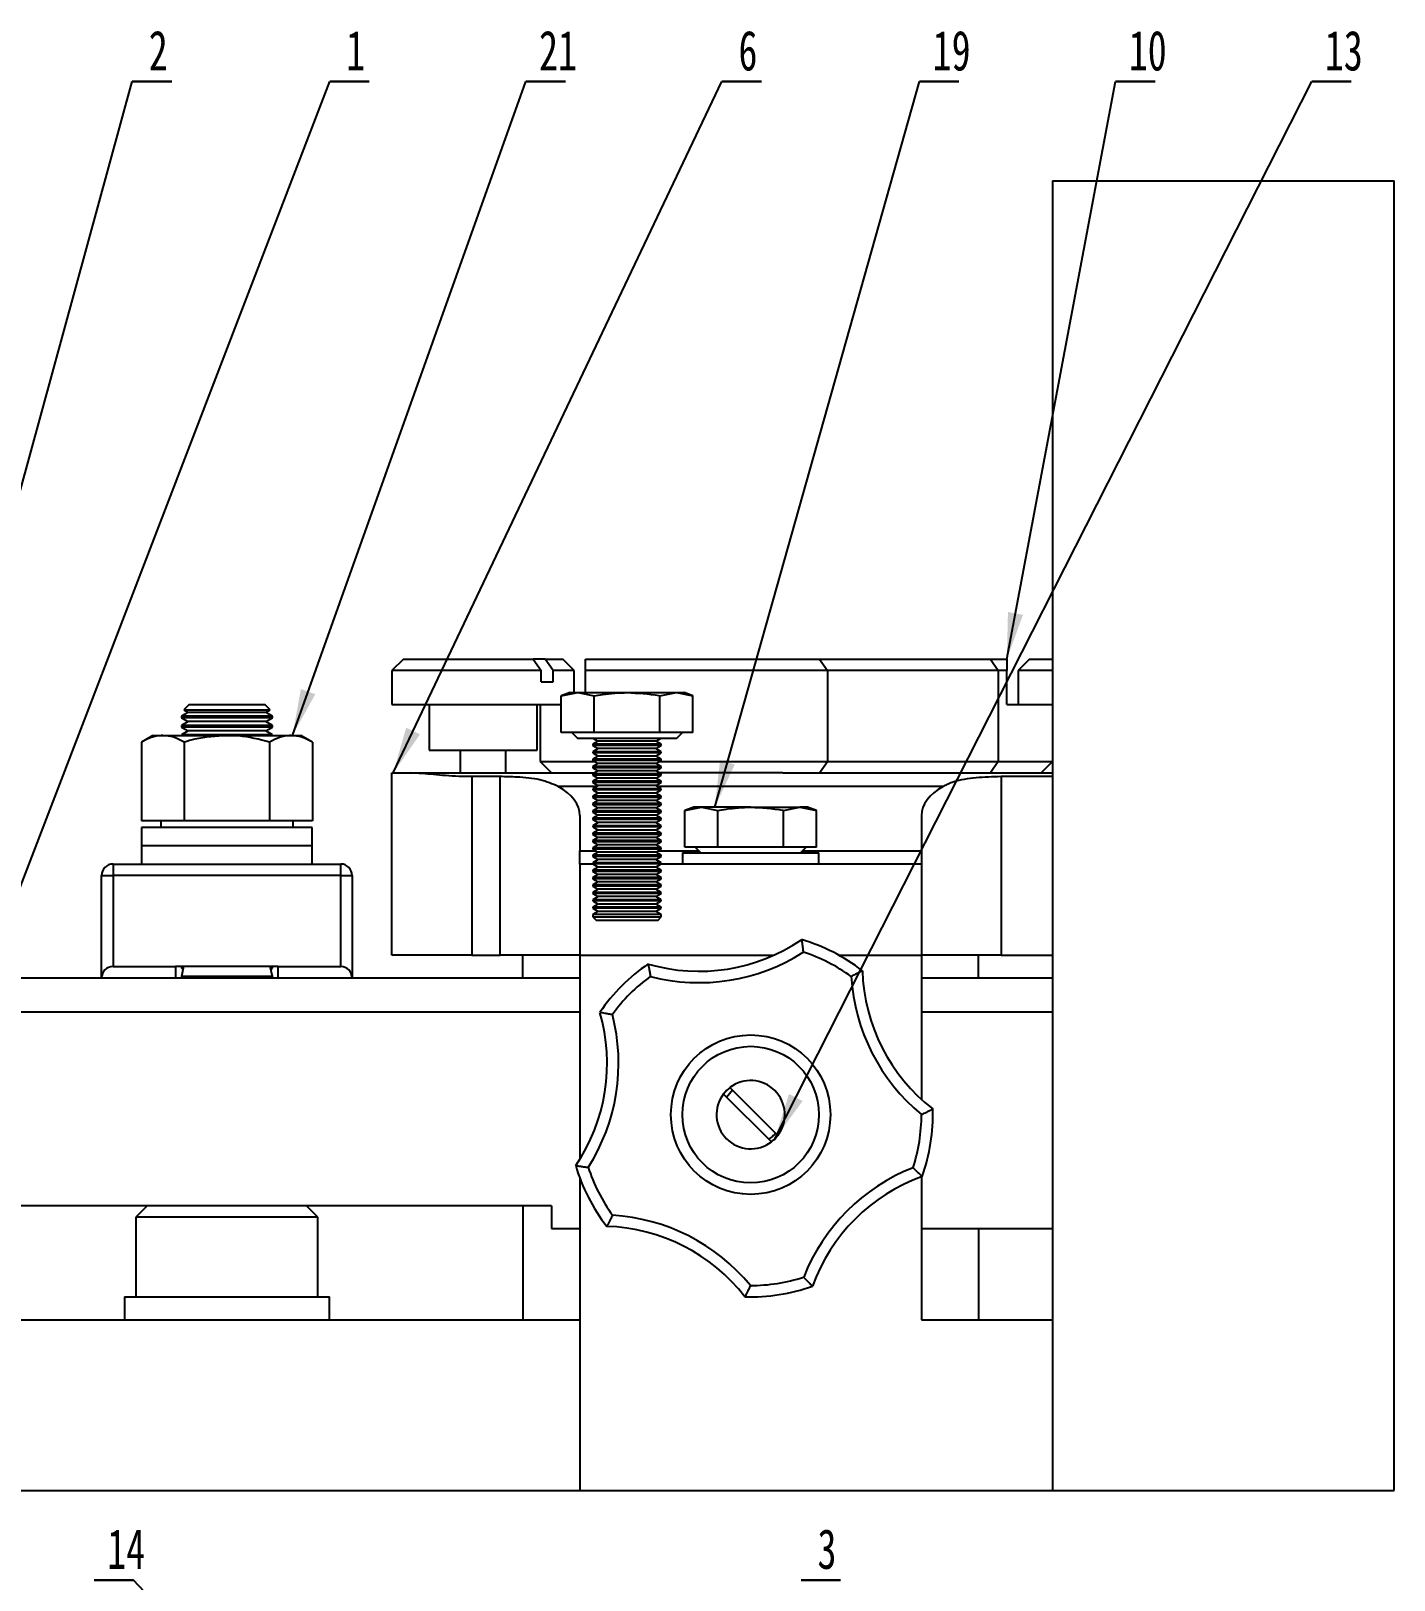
# Model space of a CAD drawing. Header units: millimetres. Extents: x 0 to 841, y 0 to 594.
# Drawn here: x 232.1 to 351.9, y 221.3 to 357.3 of the extents above; entities that cross this region are included whole.
import ezdxf

# ---------------------------------------------------------------- set-up
doc = ezdxf.new("R2010")
doc.units = ezdxf.units.MM
doc.layers.add('10', color=7, linetype='Continuous')
doc.styles.add('SLDTEXTSTYLE4', font='TXT', dxfattribs={"width": 0.7})
doc.dimstyles.new('SLDDIMSTYLE0', dxfattribs={"dimtxt": 0.18, "dimasz": 4.08, "dimexe": 0, "dimexo": 0.0625, "dimgap": 0, "dimtad": 0, "dimtih": 1, "dimtoh": 1, "dimdec": 0, "dimrnd": 1e-09, "dimzin": 0, "dimdsep": 46, "dimtxsty": 'Standard', "dimsah": 1, "dimcen": 0.09, "dimadec": 0, "dimazin": 0, "dimtfac": 4.08, "dimtdec": 0, "dimtofl": 0, "dimtmove": 0, "dimatfit": 3, "dimfxl": 0, "dimfrac": 2, "dimtolj": 1, "dimtzin": 0, "dimarcsym": 0})

# ---------------------------------------------------------------- blocks, each defined once
blk = doc.blocks.new('SW_NOTE_11')
at = {"layer": '10', "color": 0}
for p, q in [((0, 0), (3.47, 0)), ((3.47, 0), (0, 0)), ((0, 0), (3.47, 0)), ((3.47, 0), (0, 0)), ((0, 0), (3.47, 0)), ((3.47, 0), (0, 0))]:
    blk.add_line(p, q, dxfattribs=at)
at = {"layer": '10', "color": 0, "insert": (2.28, 4.48), "char_height": 3.5, "attachment_point": 2, "style": 'SLDTEXTSTYLE4'}
blk.add_mtext('2', dxfattribs=at)
blk = doc.blocks.new('SW_NOTE_12')
at = {"layer": '10', "color": 0}
for p, q in [((0, 0), (3.47, 0)), ((3.47, 0), (0, 0)), ((0, 0), (3.47, 0)), ((3.47, 0), (0, 0)), ((0, 0), (3.47, 0)), ((3.47, 0), (0, 0))]:
    blk.add_line(p, q, dxfattribs=at)
at = {"layer": '10', "color": 0, "insert": (2.28, 4.48), "char_height": 3.5, "attachment_point": 2, "style": 'SLDTEXTSTYLE4'}
blk.add_mtext('1', dxfattribs=at)
blk = doc.blocks.new('SW_NOTE_13')
at = {"layer": '10', "color": 0}
for p, q in [((0, 0), (3.47, 0)), ((3.47, 0), (0, 0)), ((0, 0), (3.47, 0)), ((3.47, 0), (0, 0)), ((0, 0), (3.47, 0)), ((3.47, 0), (0, 0))]:
    blk.add_line(p, q, dxfattribs=at)
at = {"layer": '10', "color": 0, "insert": (2.82, 4.48), "char_height": 3.5, "attachment_point": 2, "style": 'SLDTEXTSTYLE4'}
blk.add_mtext('21', dxfattribs=at)
blk = doc.blocks.new('SW_NOTE_14')
at = {"layer": '10', "color": 0}
for p, q in [((0, 0), (3.47, 0)), ((3.47, 0), (0, 0)), ((0, 0), (3.47, 0)), ((3.47, 0), (0, 0)), ((0, 0), (3.47, 0)), ((3.47, 0), (0, 0))]:
    blk.add_line(p, q, dxfattribs=at)
at = {"layer": '10', "color": 0, "insert": (2.28, 4.48), "char_height": 3.5, "attachment_point": 2, "style": 'SLDTEXTSTYLE4'}
blk.add_mtext('6', dxfattribs=at)
blk = doc.blocks.new('SW_NOTE_15')
at = {"layer": '10', "color": 0}
for p, q in [((0, 0), (3.47, 0)), ((3.47, 0), (0, 0)), ((0, 0), (3.47, 0)), ((3.47, 0), (0, 0)), ((0, 0), (3.47, 0)), ((3.47, 0), (0, 0))]:
    blk.add_line(p, q, dxfattribs=at)
at = {"layer": '10', "color": 0, "insert": (2.83, 4.48), "char_height": 3.5, "attachment_point": 2, "style": 'SLDTEXTSTYLE4'}
blk.add_mtext('19', dxfattribs=at)
blk = doc.blocks.new('SW_NOTE_16')
at = {"layer": '10', "color": 0}
for p, q in [((0, 0), (3.47, 0)), ((3.47, 0), (0, 0)), ((0, 0), (3.47, 0)), ((3.47, 0), (0, 0)), ((0, 0), (3.47, 0)), ((3.47, 0), (0, 0))]:
    blk.add_line(p, q, dxfattribs=at)
at = {"layer": '10', "color": 0, "insert": (2.82, 4.48), "char_height": 3.5, "attachment_point": 2, "style": 'SLDTEXTSTYLE4'}
blk.add_mtext('10', dxfattribs=at)
blk = doc.blocks.new('SW_NOTE_17')
at = {"layer": '10', "color": 0}
for p, q in [((0, 0), (3.47, 0)), ((3.47, 0), (0, 0)), ((0, 0), (3.47, 0)), ((3.47, 0), (0, 0)), ((0, 0), (3.47, 0)), ((3.47, 0), (0, 0))]:
    blk.add_line(p, q, dxfattribs=at)
at = {"layer": '10', "color": 0, "insert": (2.82, 4.48), "char_height": 3.5, "attachment_point": 2, "style": 'SLDTEXTSTYLE4'}
blk.add_mtext('13', dxfattribs=at)
blk = doc.blocks.new('SW_NOTE_21')
at = {"layer": '10', "color": 0}
for p, q in [((-3.47, 0), (0, 0)), ((0, 0), (-3.47, 0)), ((-3.47, 0), (0, 0)), ((0, 0), (-3.47, 0)), ((-3.47, 0), (0, 0)), ((0, 0), (-3.47, 0))]:
    blk.add_line(p, q, dxfattribs=at)
at = {"layer": '10', "color": 0, "insert": (-0.65, 4.48), "char_height": 3.5, "attachment_point": 2, "style": 'SLDTEXTSTYLE4'}
blk.add_mtext('14', dxfattribs=at)
blk = doc.blocks.new('SW_NOTE_22')
at = {"layer": '10', "color": 0}
for p, q in [((-3.47, 0), (0, 0)), ((0, 0), (-3.47, 0)), ((-3.47, 0), (0, 0)), ((0, 0), (-3.47, 0)), ((-3.47, 0), (0, 0)), ((0, 0), (-3.47, 0))]:
    blk.add_line(p, q, dxfattribs=at)
at = {"layer": '10', "color": 0, "insert": (-1.19, 4.48), "char_height": 3.5, "attachment_point": 2, "style": 'SLDTEXTSTYLE4'}
blk.add_mtext('3', dxfattribs=at)

msp = doc.modelspace()

# ---------------------------------------------------------------- linework, layer by layer
at = {"color": 7, "linetype": 'Continuous', "lineweight": 25}
for p, q in [((321.85, 344.13), (351.85, 344.13)), ((321.85, 344.13), (321.85, 229.13)), ((351.85, 229.13), (351.85, 344.13)), ((264.85, 302.13), (263.85, 301.13)), ((264.85, 302.13), (276.24, 302.13)), ((276.24, 302.13), (276.95, 301.13)), ((277.3, 302.13), (276.24, 302.13)), ((278.01, 301.13), (277.3, 302.13)), ((277.3, 302.13), (278.85, 302.13)), ((279.85, 301.13), (278.85, 302.13)), ((280.85, 302.13), (301.4, 302.13)), ((280.85, 301.13), (280.85, 302.13)), ((301.4, 302.13), (302.09, 301.13)), ((301.4, 302.13), (316.4, 302.13)), ((316.4, 302.13), (317.09, 301.13)), ((316.4, 302.13), (317.85, 302.13)), ((317.85, 302.13), (317.85, 301.13)), ((319.85, 302.13), (318.85, 301.13)), ((319.85, 302.13), (321.85, 302.13)), ((263.85, 301.13), (263.85, 298.13)), ((276.95, 301.13), (263.85, 301.13)), ((276.95, 300.13), (276.95, 301.13)), ((278.01, 300.13), (278.01, 301.13)), ((279.85, 301.13), (278.01, 301.13)), ((279.85, 299.19), (279.85, 301.13)), ((302.09, 301.13), (280.85, 301.13)), ((280.85, 299.19), (280.85, 301.13)), ((302.09, 301.13), (302.09, 293.13)), ((317.09, 301.13), (302.09, 301.13)), ((317.09, 301.13), (317.09, 293.13)), ((317.85, 301.13), (317.09, 301.13)), ((317.85, 298.13), (317.85, 301.13)), ((318.85, 301.13), (318.85, 298.13)), ((321.85, 301.13), (318.85, 301.13)), ((276.95, 300.13), (278.01, 300.13)), ((246.03, 298.13), (245.56, 297.66)), ((246.03, 298.13), (252.67, 298.13)), ((253.14, 297.66), (252.67, 298.13)), ((263.85, 298.13), (277.83, 298.13)), ((267.1, 298.13), (267.1, 294.13)), ((276.6, 294.13), (276.6, 298.13)), ((276.85, 298.13), (276.85, 293.13)), ((277.83, 298.13), (278.72, 298.13)), ((279.5, 299.19), (278.72, 298.91)), ((278.72, 298.91), (280.17, 299.19)), ((278.72, 295.69), (278.72, 298.91)), ((279.5, 299.19), (280.17, 299.19)), ((280.17, 299.19), (281.61, 298.91)), ((280.17, 299.19), (284.5, 299.19)), ((281.61, 295.69), (281.61, 298.91)), ((284.5, 299.19), (288.83, 299.19)), ((287.38, 298.91), (288.83, 299.19)), ((287.38, 295.69), (287.38, 298.91)), ((288.83, 299.19), (290.27, 298.91)), ((288.83, 299.19), (289.5, 299.19)), ((290.27, 298.91), (289.5, 299.19)), ((290.27, 295.69), (290.27, 298.91)), ((317.85, 298.13), (320.88, 298.13)), ((320.88, 298.13), (321.85, 298.13)), ((245.94, 297.45), (245.35, 297.11)), ((245.35, 297.11), (245.35, 296.98)), ((253.35, 297.11), (245.35, 297.11)), ((245.35, 296.98), (245.94, 296.64)), ((253.35, 296.98), (245.35, 296.98)), ((245.94, 296.64), (245.35, 296.3)), ((245.56, 297.66), (245.94, 297.45)), ((245.56, 297.66), (250.15, 297.66)), ((252.76, 297.45), (245.94, 297.45)), ((252.76, 296.64), (245.94, 296.64)), ((250.15, 297.66), (253.14, 297.66)), ((252.76, 297.45), (253.14, 297.66)), ((253.35, 297.11), (252.76, 297.45)), ((252.76, 296.64), (253.35, 296.98)), ((253.35, 296.3), (252.76, 296.64)), ((253.35, 296.98), (253.35, 297.11)), ((242.85, 295.43), (241.84, 294.84)), ((242.85, 295.43), (243.72, 295.43)), ((243.72, 295.43), (249.35, 295.43)), ((245.35, 296.3), (245.35, 296.16)), ((253.35, 296.3), (245.35, 296.3)), ((245.35, 296.16), (245.94, 295.83)), ((253.35, 296.16), (245.35, 296.16)), ((245.94, 295.83), (245.35, 295.49)), ((245.35, 295.49), (245.35, 295.43)), ((253.35, 295.49), (245.35, 295.49)), ((252.76, 295.83), (245.94, 295.83)), ((249.35, 295.43), (254.98, 295.43)), ((252.76, 295.83), (253.35, 296.16)), ((253.35, 295.49), (252.76, 295.83)), ((253.35, 296.16), (253.35, 296.3)), ((253.35, 295.43), (253.35, 295.49)), ((254.98, 295.43), (255.85, 295.43)), ((256.86, 294.84), (255.85, 295.43)), ((281.61, 295.69), (278.72, 295.69)), ((279.63, 295.69), (280.13, 295.19)), ((280.13, 295.19), (284.5, 295.19)), ((281.5, 295.19), (281.96, 294.92)), ((287.38, 295.69), (281.61, 295.69)), ((284.5, 295.19), (288.87, 295.19)), ((287.03, 294.92), (287.5, 295.19)), ((290.27, 295.69), (287.38, 295.69)), ((288.87, 295.19), (289.37, 295.69)), ((241.84, 294.84), (241.84, 287.93)), ((245.6, 294.84), (245.6, 287.93)), ((253.1, 294.84), (253.1, 287.93)), ((256.86, 294.84), (256.86, 287.93)), ((267.1, 294.13), (276.6, 294.13)), ((269.85, 294.13), (269.85, 292.13)), ((273.85, 292.13), (273.85, 294.13)), ((281.96, 294.92), (281.5, 294.65)), ((281.5, 294.65), (281.5, 294.54)), ((287.5, 294.65), (281.5, 294.65)), ((281.5, 294.54), (281.96, 294.27)), ((287.5, 294.54), (281.5, 294.54)), ((281.96, 294.27), (281.5, 294)), ((281.5, 294), (281.5, 293.89)), ((287.5, 294), (281.5, 294)), ((281.5, 293.89), (281.96, 293.62)), ((287.5, 293.89), (281.5, 293.89)), ((287.03, 294.92), (281.96, 294.92)), ((287.03, 294.27), (281.96, 294.27)), ((287.5, 294.65), (287.03, 294.92)), ((287.03, 294.27), (287.5, 294.54)), ((287.5, 294), (287.03, 294.27)), ((287.03, 293.62), (287.5, 293.89)), ((287.5, 294.54), (287.5, 294.65)), ((287.5, 293.89), (287.5, 294)), ((276.85, 293.13), (277.85, 292.13)), ((276.85, 293.13), (281.7, 293.13)), ((281.96, 293.62), (281.5, 293.35)), ((281.5, 293.35), (281.5, 293.24)), ((287.5, 293.35), (281.5, 293.35)), ((281.5, 293.24), (281.96, 292.97)), ((287.5, 293.24), (281.5, 293.24)), ((281.96, 292.97), (281.5, 292.7)), ((281.5, 292.7), (281.5, 292.59)), ((287.5, 292.7), (281.5, 292.7)), ((281.5, 292.59), (281.96, 292.32)), ((287.5, 292.59), (281.5, 292.59)), ((287.03, 293.62), (281.96, 293.62)), ((287.03, 292.97), (281.96, 292.97)), ((287.5, 293.35), (287.03, 293.62)), ((287.03, 292.97), (287.5, 293.24)), ((287.5, 292.7), (287.03, 292.97)), ((287.03, 292.32), (287.5, 292.59)), ((287.29, 293.13), (302.09, 293.13)), ((287.5, 293.24), (287.5, 293.35)), ((287.5, 292.59), (287.5, 292.7)), ((301.4, 292.13), (302.09, 293.13)), ((302.09, 293.13), (317.09, 293.13)), ((317.09, 293.13), (316.4, 292.13)), ((317.09, 293.13), (321.85, 293.13)), ((320.85, 292.13), (321.85, 293.13)), ((263.85, 276.13), (263.85, 292.13)), ((263.85, 292.13), (265.49, 292.13)), ((265.49, 292.13), (281.63, 292.13)), ((273.35, 291.81), (270.85, 291.81)), ((270.85, 291.81), (270.85, 276.13)), ((273.35, 276.13), (273.35, 291.81)), ((281.96, 292.32), (281.5, 292.05)), ((281.5, 292.05), (281.5, 291.94)), ((287.5, 292.05), (281.5, 292.05)), ((281.5, 291.94), (281.96, 291.67)), ((287.5, 291.94), (281.5, 291.94)), ((281.96, 291.67), (281.5, 291.4)), ((281.5, 291.4), (281.5, 291.29)), ((287.5, 291.4), (281.5, 291.4)), ((281.5, 291.29), (281.96, 291.02)), ((287.5, 291.29), (281.5, 291.29)), ((287.03, 292.32), (281.96, 292.32)), ((287.03, 291.67), (281.96, 291.67)), ((287.5, 292.05), (287.03, 292.32)), ((287.03, 291.67), (287.5, 291.94)), ((287.5, 291.4), (287.03, 291.67)), ((287.03, 291.02), (287.5, 291.29)), ((298.16, 292.13), (287.37, 292.13)), ((287.5, 291.94), (287.5, 292.05)), ((287.5, 291.29), (287.5, 291.4)), ((298.16, 292.13), (321.85, 292.13)), ((317.35, 291.81), (317.35, 276.13)), ((321.85, 291.81), (317.35, 291.81)), ((281.96, 291.02), (281.5, 290.75)), ((281.5, 290.75), (281.5, 290.64)), ((287.5, 290.75), (281.5, 290.75)), ((281.5, 290.64), (281.96, 290.37)), ((287.5, 290.64), (281.5, 290.64)), ((281.96, 290.37), (281.5, 290.1)), ((281.5, 290.1), (281.5, 289.99)), ((287.5, 290.1), (281.5, 290.1)), ((281.5, 289.99), (281.96, 289.72)), ((287.5, 289.99), (281.5, 289.99)), ((281.96, 289.72), (281.5, 289.45)), ((287.03, 291.02), (281.96, 291.02)), ((287.03, 290.37), (281.96, 290.37)), ((287.03, 289.72), (281.96, 289.72)), ((287.5, 290.75), (287.03, 291.02)), ((287.03, 290.37), (287.5, 290.64)), ((287.5, 290.1), (287.03, 290.37)), ((287.03, 289.72), (287.5, 289.99)), ((287.5, 289.45), (287.03, 289.72)), ((287.5, 290.64), (287.5, 290.75)), ((287.5, 289.99), (287.5, 290.1)), ((280.35, 288.39), (280.35, 285.3)), ((281.5, 289.45), (281.5, 289.34)), ((287.5, 289.45), (281.5, 289.45)), ((281.5, 289.34), (281.96, 289.07)), ((287.5, 289.34), (281.5, 289.34)), ((281.96, 289.07), (281.5, 288.8)), ((281.5, 288.8), (281.5, 288.69)), ((287.5, 288.8), (281.5, 288.8)), ((281.5, 288.69), (281.96, 288.42)), ((287.5, 288.69), (281.5, 288.69)), ((281.96, 288.42), (281.5, 288.15)), ((287.03, 289.07), (281.96, 289.07)), ((287.03, 288.42), (281.96, 288.42)), ((287.03, 289.07), (287.5, 289.34)), ((287.5, 288.8), (287.03, 289.07)), ((287.03, 288.42), (287.5, 288.69)), ((287.5, 288.15), (287.03, 288.42)), ((287.5, 289.34), (287.5, 289.45)), ((287.5, 288.69), (287.5, 288.8)), ((290.35, 289.13), (289.58, 288.84)), ((289.58, 288.84), (291.02, 289.13)), ((289.58, 285.63), (289.58, 288.84)), ((291.02, 289.13), (290.35, 289.13)), ((295.35, 289.13), (291.02, 289.13)), ((291.02, 289.13), (292.46, 288.84)), ((292.46, 285.63), (292.46, 288.84)), ((295.35, 289.13), (299.68, 289.13)), ((298.24, 288.84), (299.68, 289.13)), ((298.24, 285.63), (298.24, 288.84)), ((299.68, 289.13), (301.12, 288.84)), ((300.35, 289.13), (299.68, 289.13)), ((301.12, 288.84), (300.35, 289.13)), ((301.12, 285.63), (301.12, 288.84)), ((310.35, 288.39), (310.35, 285.3)), ((245.6, 287.93), (241.84, 287.93)), ((241.85, 287.33), (241.85, 285.73)), ((256.85, 287.33), (241.85, 287.33)), ((243.54, 287.93), (243.54, 287.33)), ((253.1, 287.93), (245.6, 287.93)), ((256.86, 287.93), (253.1, 287.93)), ((255.17, 287.33), (255.17, 287.93)), ((256.85, 285.73), (256.85, 287.33)), ((281.5, 288.15), (281.5, 288.04)), ((287.5, 288.15), (281.5, 288.15)), ((281.5, 288.04), (281.96, 287.77)), ((287.5, 288.04), (281.5, 288.04)), ((281.96, 287.77), (281.5, 287.5)), ((281.5, 287.5), (281.5, 287.39)), ((287.5, 287.5), (281.5, 287.5)), ((281.5, 287.39), (281.96, 287.12)), ((287.5, 287.39), (281.5, 287.39)), ((281.96, 287.12), (281.5, 286.85)), ((287.03, 287.77), (281.96, 287.77)), ((287.03, 287.12), (281.96, 287.12)), ((287.03, 287.77), (287.5, 288.04)), ((287.5, 287.5), (287.03, 287.77)), ((287.03, 287.12), (287.5, 287.39)), ((287.5, 286.85), (287.03, 287.12)), ((287.5, 288.04), (287.5, 288.15)), ((287.5, 287.39), (287.5, 287.5)), ((241.85, 285.73), (241.85, 284.13)), ((256.85, 285.73), (241.85, 285.73)), ((256.85, 284.13), (256.85, 285.73)), ((281.5, 286.85), (281.5, 286.74)), ((287.5, 286.85), (281.5, 286.85)), ((281.5, 286.74), (281.96, 286.47)), ((287.5, 286.74), (281.5, 286.74)), ((281.96, 286.47), (281.5, 286.2)), ((281.5, 286.2), (281.5, 286.09)), ((287.5, 286.2), (281.5, 286.2)), ((281.5, 286.09), (281.96, 285.82)), ((287.5, 286.09), (281.5, 286.09)), ((281.96, 285.82), (281.5, 285.55)), ((287.03, 286.47), (281.96, 286.47)), ((287.03, 285.82), (281.96, 285.82)), ((287.03, 286.47), (287.5, 286.74)), ((287.5, 286.2), (287.03, 286.47)), ((287.03, 285.82), (287.5, 286.09)), ((287.5, 285.55), (287.03, 285.82)), ((287.5, 286.74), (287.5, 286.85)), ((287.5, 286.09), (287.5, 286.2)), ((292.46, 285.63), (289.58, 285.63)), ((290.48, 285.63), (290.98, 285.13)), ((298.24, 285.63), (292.46, 285.63)), ((301.12, 285.63), (298.24, 285.63)), ((299.72, 285.13), (300.22, 285.63)), ((280.35, 284.13), (280.35, 285.3)), ((281.5, 285.55), (281.5, 285.44)), ((287.5, 285.55), (281.5, 285.55)), ((281.5, 285.44), (281.96, 285.17)), ((287.5, 285.44), (281.5, 285.44)), ((281.96, 285.17), (281.5, 284.9)), ((281.5, 284.9), (281.5, 284.79)), ((287.5, 284.9), (281.5, 284.9)), ((281.5, 284.79), (281.96, 284.52)), ((287.5, 284.79), (281.5, 284.79)), ((281.96, 284.52), (281.5, 284.25)), ((281.5, 284.25), (281.5, 284.14)), ((287.5, 284.25), (281.5, 284.25)), ((287.03, 285.17), (281.96, 285.17)), ((287.03, 284.52), (281.96, 284.52)), ((287.03, 285.17), (287.5, 285.44)), ((287.5, 284.9), (287.03, 285.17)), ((287.03, 284.52), (287.5, 284.79)), ((287.5, 284.25), (287.03, 284.52)), ((287.5, 285.44), (287.5, 285.55)), ((287.5, 284.79), (287.5, 284.9)), ((287.5, 284.14), (287.5, 284.25)), ((289.35, 285.13), (289.35, 284.13)), ((289.35, 285.13), (301.35, 285.13)), ((301.35, 284.13), (301.35, 285.13)), ((310.35, 285.3), (310.35, 284.13)), ((238.35, 283.13), (239.35, 283.13)), ((238.35, 274.13), (238.35, 283.13)), ((239.35, 284.13), (239.35, 283.13)), ((239.35, 284.13), (259.35, 284.13)), ((239.35, 283.13), (239.35, 275.13)), ((259.35, 283.13), (239.35, 283.13)), ((259.35, 283.13), (259.35, 284.13)), ((259.35, 275.13), (259.35, 283.13)), ((259.35, 283.13), (260.35, 283.13)), ((260.35, 283.13), (260.35, 274.13)), ((280.35, 284.13), (280.35, 276.13)), ((281.53, 284.13), (280.35, 284.13)), ((281.5, 284.14), (281.96, 283.87)), ((287.5, 284.14), (281.5, 284.14)), ((281.96, 283.87), (281.5, 283.6)), ((281.5, 283.6), (281.5, 283.49)), ((287.5, 283.6), (281.5, 283.6)), ((281.5, 283.49), (281.96, 283.22)), ((287.5, 283.49), (281.5, 283.49)), ((281.96, 283.22), (281.5, 282.95)), ((281.5, 282.95), (281.5, 282.84)), ((287.5, 282.95), (281.5, 282.95)), ((287.03, 283.87), (281.96, 283.87)), ((287.03, 283.22), (281.96, 283.22)), ((287.03, 283.87), (287.5, 284.14)), ((287.5, 283.6), (287.03, 283.87)), ((287.03, 283.22), (287.5, 283.49)), ((287.5, 282.95), (287.03, 283.22)), ((310.35, 284.13), (287.46, 284.13)), ((287.5, 283.49), (287.5, 283.6)), ((287.5, 282.84), (287.5, 282.95)), ((310.35, 284.13), (310.35, 276.13)), ((281.5, 282.84), (281.96, 282.57)), ((287.5, 282.84), (281.5, 282.84)), ((281.96, 282.57), (281.5, 282.3)), ((281.5, 282.3), (281.5, 282.19)), ((287.5, 282.3), (281.5, 282.3)), ((281.5, 282.19), (281.96, 281.92)), ((287.5, 282.19), (281.5, 282.19)), ((281.96, 281.92), (281.5, 281.65)), ((281.5, 281.65), (281.5, 281.55)), ((287.5, 281.65), (281.5, 281.65)), ((281.5, 281.55), (281.96, 281.27)), ((287.5, 281.55), (281.5, 281.55)), ((287.03, 282.57), (281.96, 282.57)), ((287.03, 281.92), (281.96, 281.92)), ((287.03, 282.57), (287.5, 282.84)), ((287.5, 282.3), (287.03, 282.57)), ((287.03, 281.92), (287.5, 282.19)), ((287.5, 281.65), (287.03, 281.92)), ((287.03, 281.27), (287.5, 281.55)), ((287.5, 282.19), (287.5, 282.3)), ((287.5, 281.55), (287.5, 281.65)), ((281.96, 281.27), (281.5, 281)), ((281.5, 281), (281.5, 280.9)), ((287.5, 281), (281.5, 281)), ((281.5, 280.9), (281.96, 280.62)), ((287.5, 280.9), (281.5, 280.9)), ((281.96, 280.62), (281.5, 280.35)), ((281.5, 280.35), (281.5, 280.25)), ((287.5, 280.35), (281.5, 280.35)), ((281.5, 280.25), (281.96, 279.97)), ((287.5, 280.25), (281.5, 280.25)), ((287.03, 281.27), (281.96, 281.27)), ((287.03, 280.62), (281.96, 280.62)), ((287.5, 281), (287.03, 281.27)), ((287.03, 280.62), (287.5, 280.9)), ((287.5, 280.35), (287.03, 280.62)), ((287.03, 279.97), (287.5, 280.25)), ((287.5, 280.9), (287.5, 281)), ((287.5, 280.25), (287.5, 280.35)), ((281.96, 279.97), (281.5, 279.7)), ((281.5, 279.7), (281.5, 279.49)), ((287.5, 279.7), (281.5, 279.7)), ((281.5, 279.49), (281.8, 279.19)), ((281.5, 279.49), (287.5, 279.49)), ((287.2, 279.19), (281.8, 279.19)), ((287.03, 279.97), (281.96, 279.97)), ((287.5, 279.7), (287.03, 279.97)), ((287.2, 279.19), (287.5, 279.49)), ((287.5, 279.49), (287.5, 279.7)), ((270.85, 276.13), (263.85, 276.13)), ((270.85, 276.13), (273.35, 276.13)), ((280.35, 276.13), (273.35, 276.13)), ((275.35, 274.13), (275.35, 276.13)), ((280.35, 276.13), (297.37, 276.13)), ((280.35, 276.13), (280.35, 258.23)), ((303.1, 276.13), (310.35, 276.13)), ((317.35, 276.13), (310.35, 276.13)), ((310.35, 276.13), (310.35, 263.47)), ((315.35, 274.13), (315.35, 276.13)), ((317.35, 276.13), (321.85, 276.13)), ((239.35, 275.13), (244.85, 275.13)), ((244.85, 275.13), (244.85, 274.13)), ((253.85, 275.13), (244.85, 275.13)), ((245.38, 275.13), (245.35, 275.11)), ((245.54, 275.13), (245.35, 274.25)), ((245.35, 275.11), (245.35, 274.98)), ((245.54, 275.11), (245.35, 275.11)), ((245.35, 274.98), (245.49, 274.89)), ((245.51, 274.98), (245.35, 274.98)), ((253.35, 274.25), (253.16, 275.13)), ((253.35, 275.11), (253.16, 275.11)), ((253.35, 274.98), (253.19, 274.98)), ((253.21, 274.89), (253.35, 274.98)), ((253.35, 275.11), (253.32, 275.13)), ((253.35, 274.98), (253.35, 275.11)), ((253.85, 275.13), (259.35, 275.13)), ((253.85, 274.13), (253.85, 275.13)), ((219.35, 274.13), (280.35, 274.13)), ((245.36, 274.31), (245.35, 274.3)), ((245.35, 274.3), (245.35, 274.25)), ((245.36, 274.3), (245.35, 274.3)), ((245.35, 274.25), (245.35, 274.13)), ((253.35, 274.25), (245.35, 274.25)), ((253.35, 274.3), (253.34, 274.31)), ((253.35, 274.3), (253.34, 274.3)), ((253.35, 274.25), (253.35, 274.3)), ((253.35, 274.13), (253.35, 274.25)), ((310.35, 274.13), (321.85, 274.13)), ((292.97, 263.94), (297.17, 259.74)), ((293.24, 263.67), (293.75, 264.3)), ((297.74, 260.31), (293.53, 264.51)), ((280.35, 256.56), (280.35, 229.13)), ((310.35, 256.68), (310.35, 244.13)), ((277.85, 254.13), (214.68, 254.13)), ((242.35, 254.13), (241.35, 253.13)), ((241.35, 253.13), (241.35, 246.13)), ((257.35, 253.13), (241.35, 253.13)), ((257.35, 253.13), (256.35, 254.13)), ((257.35, 246.13), (257.35, 253.13)), ((275.35, 254.13), (275.35, 244.13)), ((277.85, 254.13), (277.85, 252.13)), ((277.85, 252.13), (280.35, 252.13)), ((310.35, 252.13), (321.85, 252.13)), ((315.35, 252.13), (315.35, 244.13)), ((240.35, 246.13), (240.35, 244.13)), ((240.35, 246.13), (258.35, 246.13)), ((258.35, 244.13), (258.35, 246.13)), ((220.35, 244.13), (280.35, 244.13)), ((310.35, 244.13), (321.85, 244.13)), ((220.35, 229.13), (280.35, 229.13)), ((280.35, 229.13), (321.85, 229.13)), ((321.85, 229.13), (351.85, 229.13))]:
    msp.add_line(p, q, dxfattribs=at)
at = {"color": 8, "linetype": 'Continuous', "lineweight": 25}
for p, q in [((281.84, 290.95), (278.45, 290.95)), ((312.25, 290.95), (287.15, 290.95)), ((280.35, 285.3), (281.74, 285.3)), ((287.25, 285.3), (290.8, 285.3)), ((299.9, 285.3), (310.35, 285.3)), ((280.35, 271.13), (212.35, 271.13)), ((321.85, 271.13), (310.35, 271.13))]:
    msp.add_line(p, q, dxfattribs=at)
at = {"color": 7, "linetype": 'Continuous', "lineweight": 25, "flags": 128}
for points in [[(293.54, 264.51), (293.23, 264.25), (292.97, 263.94)], [(297.17, 259.74), (297.47, 260), (297.74, 260.31)]]:
    msp.add_lwpolyline(points, dxfattribs=at)
at = {"color": 7, "linetype": 'Continuous', "lineweight": 25}
for radius in [7, 6]:
    msp.add_circle((295.35, 262.13), radius, dxfattribs=at)
for centre, radius, start, end in [((239.35, 283.13), 1, 90, 180), ((259.35, 283.13), 1, 0, 90), ((290.82, 290.72), 16, 253.8069, 304.1931), ((295.35, 262.13), 16, 52.1931, 73.8069), ((290.82, 290.72), 17, 255.4422, 302.5578), ((295.35, 262.13), 15, 53.934, 72.066), ((239.35, 274.13), 1, 90, 180), ((259.35, 274.13), 1, 0, 90), ((295.35, 262.13), 16, 124.1931, 145.8069), ((321.15, 275.27), 16, 181.8069, 232.1931), ((295.35, 262.13), 15, 125.934, 144.066), ((321.15, 275.27), 17, 183.4422, 230.5578), ((266.75, 266.65), 16, 325.8069, 16.1931), ((266.75, 266.65), 17, 327.4422, 14.5578), ((295.35, 262.13), 3, 142.6623, 307.3377), ((295.35, 262.13), 3, 322.6623, 127.3377), ((295.35, 262.13), 16, 340.1931, 1.8069), ((295.35, 262.13), 15, 341.934, 0.066), ((295.35, 262.13), 16, 196.1931, 217.8069), ((295.35, 262.13), 15, 197.934, 216.066), ((315.83, 241.65), 17, 111.4422, 158.5578), ((315.83, 241.65), 16, 109.8069, 160.1931), ((282.2, 236.33), 17, 39.4422, 86.5578), ((282.2, 236.33), 16, 37.8069, 88.1931), ((295.35, 262.13), 15, 269.934, 288.066), ((295.35, 262.13), 16, 268.1931, 289.8069)]:
    msp.add_arc(centre, radius, start, end, dxfattribs=at)
for centre, start_param, end_param in [((273.35, 288.39), 0, 0.754431), ((317.35, 288.39), 2.387162, 3.141593)]:
    msp.add_ellipse(centre, major_axis=(7, 0), ratio=0.533333, start_param=start_param, end_param=end_param, dxfattribs=at)
for points, knots in [([(281.61, 298.91), (281.85, 298.95), (282.8, 299.12), (283.77, 299.16), (284.5, 299.19)], [0, 0, 0, 0, 0.253067, 1, 1, 1, 1]), ([(284.5, 299.19), (285.44, 299.14), (286.41, 299.09), (287.36, 298.91), (287.38, 298.91)], [0, 0, 0, 0, 0.973005, 1, 1, 1, 1]), ([(243.72, 295.43), (243.68, 295.42), (243.34, 295.42), (242.7, 295.29), (242.13, 294.99), (241.84, 294.84)], [0, 0, 0, 0, 0.070077, 0.530778, 1, 1, 1, 1]), ([(245.6, 294.84), (245.29, 295.01), (244.68, 295.33), (244.04, 295.39), (243.72, 295.43)], [0, 0, 0, 0, 0.495458, 1, 1, 1, 1]), ([(249.35, 295.43), (248.41, 295.36), (247.14, 295.27), (245.91, 294.93), (245.6, 294.84)], [0, 0, 0, 0, 0.742449, 1, 1, 1, 1]), ([(253.1, 294.84), (252.2, 295.07), (250.96, 295.38), (249.69, 295.42), (249.35, 295.43)], [0, 0, 0, 0, 0.731366, 1, 1, 1, 1]), ([(254.98, 295.43), (254.94, 295.42), (254.6, 295.42), (253.96, 295.29), (253.39, 294.99), (253.1, 294.84)], [0, 0, 0, 0, 0.070077, 0.530778, 1, 1, 1, 1]), ([(256.86, 294.84), (256.55, 295.01), (255.94, 295.33), (255.3, 295.39), (254.98, 295.43)], [0, 0, 0, 0, 0.495458, 1, 1, 1, 1]), ([(270.85, 291.81), (270.47, 291.81), (269.69, 291.82), (268.56, 291.89), (267.48, 291.99), (266.63, 292.07), (265.97, 292.12), (265.65, 292.12), (265.49, 292.13)], [0, 0, 0, 0, 0.188299, 0.382216, 0.570471, 0.764004, 0.881326, 1, 1, 1, 1]), ([(278.45, 290.95), (277.94, 291.16), (276.91, 291.6), (275.05, 291.78), (273.84, 291.8), (273.35, 291.81)], [0, 0, 0, 0, 0.372258, 0.74395, 1, 1, 1, 1]), ([(317.35, 291.81), (316.6, 291.79), (315.1, 291.75), (313.36, 291.47), (312.55, 291.09), (312.25, 290.95)], [0, 0, 0, 0, 0.387203, 0.774785, 1, 1, 1, 1]), ([(292.46, 288.84), (292.71, 288.89), (293.66, 289.05), (294.63, 289.09), (295.35, 289.13)], [0, 0, 0, 0, 0.2530667, 1, 1, 1, 1]), ([(295.35, 289.13), (296.29, 289.07), (297.26, 289.02), (298.21, 288.85), (298.24, 288.84)], [0, 0, 0, 0, 0.973005, 1, 1, 1, 1]), ([(299.81, 277.49), (299.81, 277.48), (299.82, 277.46), (299.84, 277.3), (299.88, 277.05), (299.92, 276.75), (299.95, 276.51), (299.97, 276.4), (299.97, 276.4)], [0, 0, 0, 0, 0.189539, 0.378805, 0.575452, 0.789895, 0.99563, 1, 1, 1, 1]), ([(286.36, 275.36), (286.36, 275.35), (286.36, 275.33), (286.39, 275.17), (286.43, 274.92), (286.48, 274.62), (286.53, 274.39), (286.55, 274.27), (286.55, 274.27)], [0, 0, 0, 0, 0.189539, 0.378805, 0.575452, 0.789895, 0.99563, 1, 1, 1, 1]), ([(305.16, 274.77), (305.15, 274.76), (305.13, 274.75), (304.98, 274.68), (304.77, 274.56), (304.49, 274.42), (304.28, 274.31), (304.18, 274.25), (304.18, 274.25)], [0, 0, 0, 0, 0.189539, 0.378805, 0.575452, 0.789895, 0.99563, 1, 1, 1, 1]), ([(282.12, 271.12), (282.13, 271.12), (282.15, 271.11), (282.31, 271.09), (282.55, 271.05), (282.86, 270.99), (283.09, 270.95), (283.2, 270.93), (283.21, 270.93)], [0, 0, 0, 0, 0.189539, 0.378805, 0.575452, 0.789895, 0.99563, 1, 1, 1, 1]), ([(310.35, 262.14), (310.35, 262.14), (310.46, 262.19), (310.67, 262.29), (310.95, 262.43), (311.17, 262.54), (311.31, 262.62), (311.33, 262.62), (311.34, 262.63)], [0, 0, 0, 0, 0.00437, 0.210105, 0.424548, 0.621195, 0.810461, 1, 1, 1, 1]), ([(297.54, 260.5), (297.45, 260.4), (297.26, 260.21), (297.03, 260.06), (296.92, 259.99)], [0, 0, 0, 0, 0.494406, 1, 1, 1, 1]), ([(297.74, 260.44), (297.63, 260.22), (297.49, 259.94), (297.21, 259.8), (297.14, 259.77)], [0, 0, 0, 0, 0.751202, 1, 1, 1, 1]), ([(279.99, 257.66), (280, 257.66), (280.02, 257.66), (280.18, 257.63), (280.42, 257.6), (280.73, 257.55), (280.96, 257.52), (281.08, 257.51), (281.08, 257.51)], [0, 0, 0, 0, 0.189539, 0.378805, 0.575452, 0.789895, 0.99563, 1, 1, 1, 1]), ([(309.61, 257.47), (309.61, 257.47), (309.7, 257.39), (309.87, 257.23), (310.09, 257.01), (310.27, 256.84), (310.38, 256.73), (310.4, 256.71), (310.4, 256.7)], [0, 0, 0, 0, 0.0043696, 0.2101046, 0.4245478, 0.6211952, 0.8104607, 1, 1, 1, 1]), ([(283.23, 253.29), (283.22, 253.29), (283.17, 253.19), (283.06, 252.99), (282.91, 252.71), (282.8, 252.49), (282.72, 252.35), (282.71, 252.33), (282.71, 252.32)], [0, 0, 0, 0, 0.00437, 0.210105, 0.424548, 0.621195, 0.810461, 1, 1, 1, 1]), ([(300, 247.86), (300, 247.86), (300.08, 247.78), (300.24, 247.61), (300.46, 247.39), (300.63, 247.21), (300.75, 247.09), (300.76, 247.08), (300.77, 247.07)], [0, 0, 0, 0, 0.00437, 0.210105, 0.424548, 0.621195, 0.810461, 1, 1, 1, 1]), ([(295.33, 247.13), (295.33, 247.12), (295.28, 247.02), (295.18, 246.81), (295.04, 246.53), (294.93, 246.31), (294.86, 246.16), (294.85, 246.14), (294.85, 246.13)], [0, 0, 0, 0, 0.00437, 0.210105, 0.424548, 0.621195, 0.810461, 1, 1, 1, 1])]:
    msp.add_open_spline(points, degree=3, knots=knots, dxfattribs=at)

# ---------------------------------------------------------------- block references
at = {"layer": '10'}
for name, p in [('SW_NOTE_11', (241.04, 352.83)), ('SW_NOTE_12', (258.38, 352.83)), ('SW_NOTE_13', (275.61, 352.83)), ('SW_NOTE_14', (292.83, 352.83)), ('SW_NOTE_15', (310.17, 352.83)), ('SW_NOTE_16', (327.4, 352.83)), ('SW_NOTE_17', (344.62, 352.83)), ('SW_NOTE_21', (241.16, 221.27)), ('SW_NOTE_22', (303.24, 221.27))]:
    msp.add_blockref(name, p, dxfattribs=at)

# ---------------------------------------------------------------- leaders
for points in [[(213.99, 254.13), (241.04, 352.83)], [(217.35, 246.13), (258.38, 352.83)], [(255.11, 295.43), (275.61, 352.83)], [(263.95, 292.13), (292.83, 352.83)], [(292.2, 289.13), (310.17, 352.83)], [(297.47, 260), (344.62, 352.83)], [(317.85, 302.13), (327.4, 352.83)], [(274.85, 185.41), (241.16, 221.27)]]:
    msp.add_leader(points, dimstyle='SLDDIMSTYLE0', dxfattribs=at)

doc.saveas('drawing.dxf')
